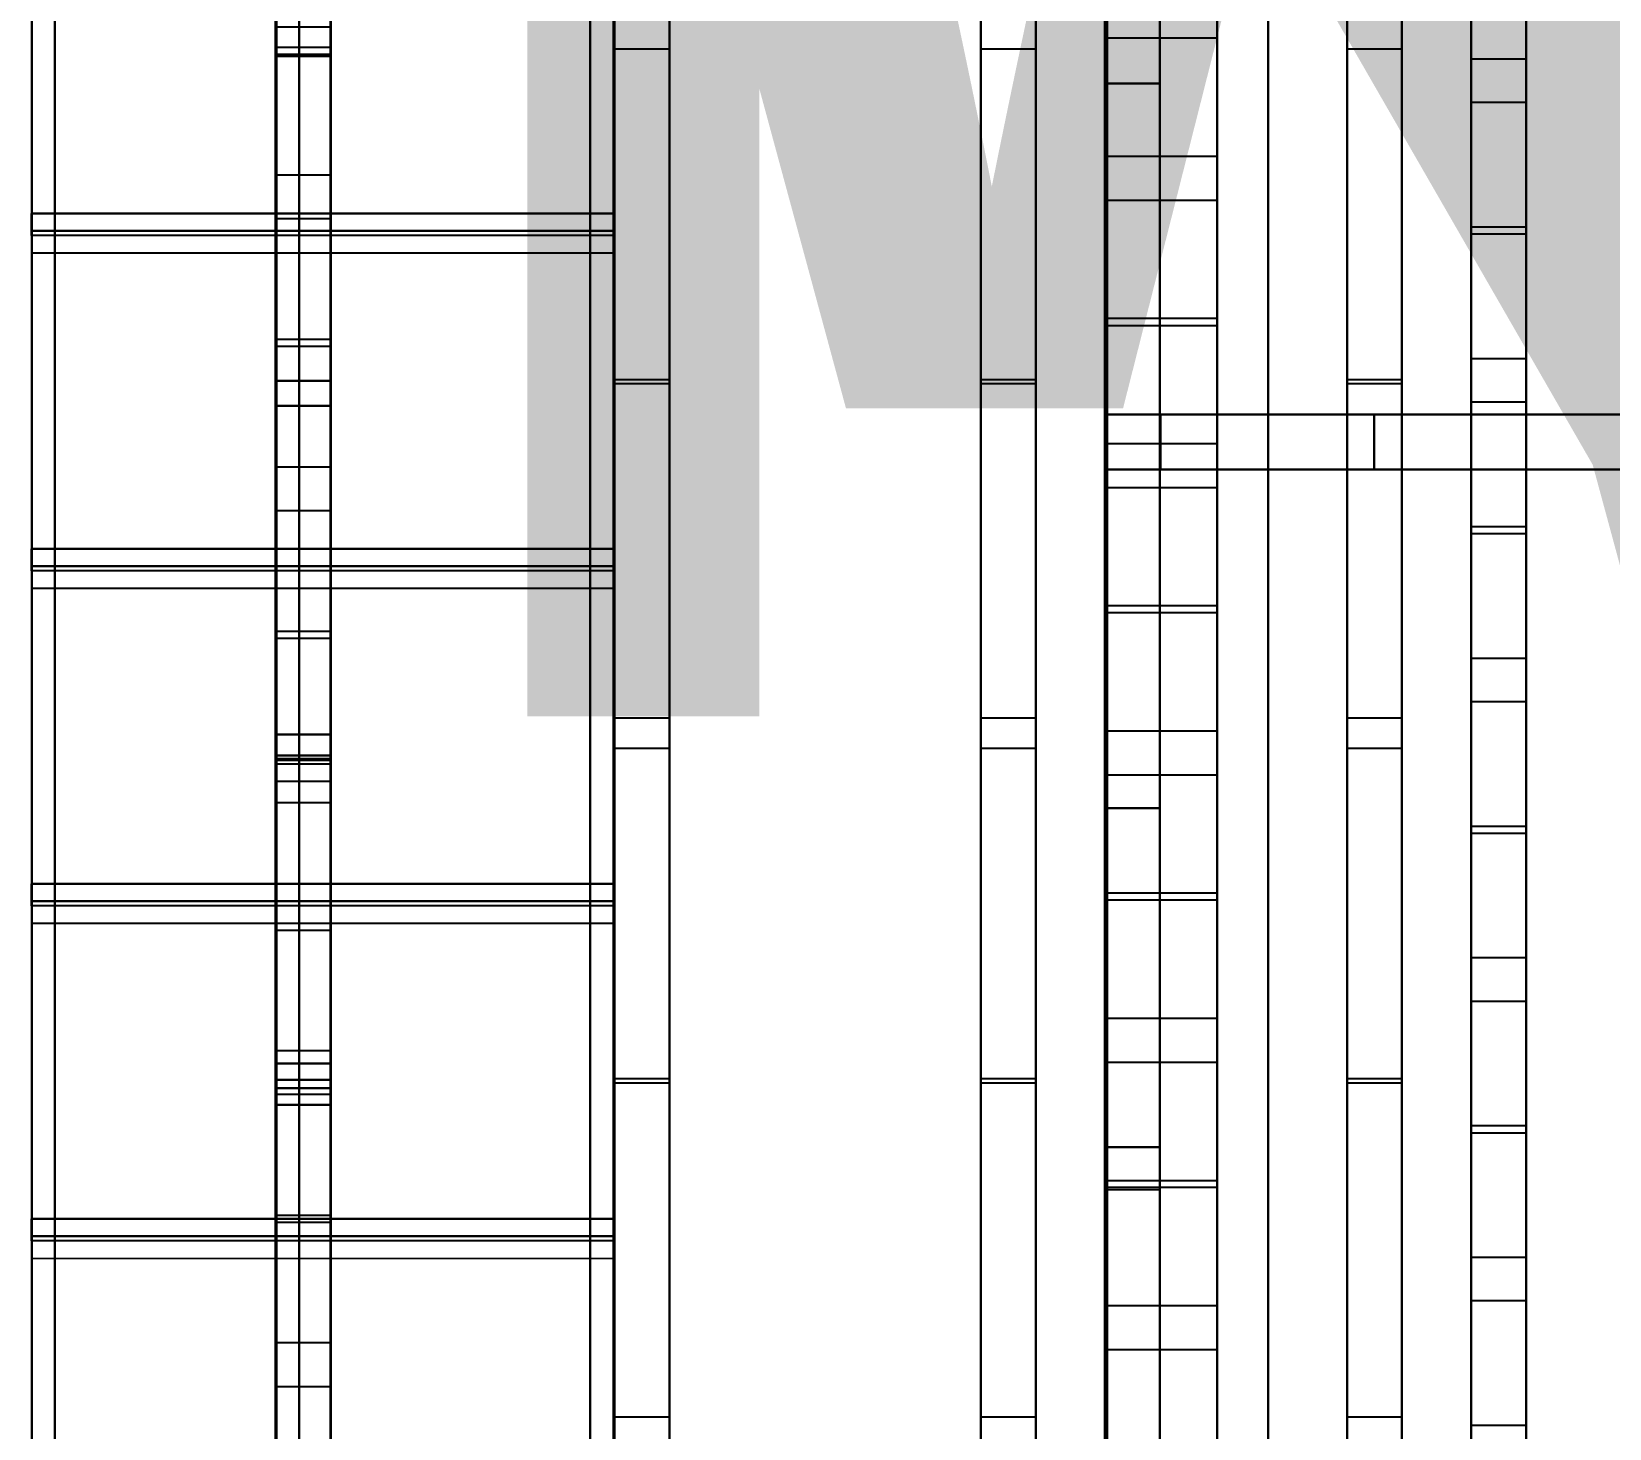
# Model space of a CAD drawing. Header units: inches. Extents: x 72 to 885, y 152 to 729.
# Drawn here: x 71.5 to 173.3, y 269.7 to 359.9 of the extents above; entities that cross this region are included whole.
import ezdxf

# ---------------------------------------------------------------- set-up
doc = ezdxf.new("R2010")
doc.units = ezdxf.units.IN
doc.header["$MEASUREMENT"] = 0
for name, color, linetype in [('FT2', 8, 'CONTINUOUS'), ('n1', 9, 'CONTINUOUS'), ('R2', 4, 'CONTINUOUS'), ('RT2', 7, 'CONTINUOUS'), ('W1', 5, 'CONTINUOUS'), ('W2', 5, 'CONTINUOUS')]:
    doc.layers.add(name, color=color, linetype=linetype)

msp = doc.modelspace()

# ---------------------------------------------------------------- linework, layer by layer
at = {"layer": 'FT2'}
for points in [[(90.81, 196.89, 119.69), (90.81, 474.28, 119.69), (87.27, 474.28, 119.69), (87.27, 196.89, 119.69)], [(87.27, 196.89, 119.69), (87.27, 474.28, 119.69), (87.27, 474.28, 118.23), (87.27, 196.89, 118.23)], [(87.27, 196.89, 107.87), (87.27, 474.28, 107.87), (90.81, 474.28, 107.87), (90.81, 196.89, 107.87)], [(87.27, 196.89, 107.87), (87.27, 196.89, 109.33), (87.27, 474.28, 109.33), (87.27, 474.28, 107.87)], [(90.81, 196.89, 119.69), (90.81, 196.89, 118.23), (90.81, 474.28, 118.23), (90.81, 474.28, 119.69)], [(90.81, 196.89, 107.87), (90.81, 474.28, 107.87), (90.81, 474.28, 109.33), (90.81, 196.89, 109.33)], [(147.99, 200.47, 119.69), (147.99, 474.28, 119.69), (140.9, 474.28, 119.69), (140.9, 200.47, 119.69)], [(140.9, 200.47, 119.69), (140.9, 474.28, 119.69), (140.9, 474.28, 118.23), (140.9, 200.47, 118.23)], [(140.9, 200.47, 107.87), (140.9, 474.28, 107.87), (147.99, 474.28, 107.87), (147.99, 200.47, 107.87)], [(140.9, 200.47, 107.87), (140.9, 200.47, 109.33), (140.9, 474.28, 109.33), (140.9, 474.28, 107.87)], [(147.99, 200.47, 119.69), (147.99, 200.47, 118.23), (147.99, 474.28, 118.23), (147.99, 474.28, 119.69)], [(147.99, 200.47, 107.87), (147.99, 474.28, 107.87), (147.99, 474.28, 109.33), (147.99, 200.47, 109.33)], [(167.93, 200.43, 119.69), (167.93, 474.28, 119.69), (164.38, 474.28, 119.69), (164.38, 200.43, 119.69)], [(164.38, 200.43, 119.69), (164.38, 474.28, 119.69), (164.38, 474.28, 118.23), (164.38, 200.43, 118.23)], [(164.38, 200.43, 107.87), (164.38, 474.28, 107.87), (167.93, 474.28, 107.87), (167.93, 200.43, 107.87)], [(164.38, 200.43, 107.87), (164.38, 200.43, 109.33), (164.38, 474.28, 109.33), (164.38, 474.28, 107.87)], [(167.93, 200.43, 119.69), (167.93, 200.43, 118.23), (167.93, 474.28, 118.23), (167.93, 474.28, 119.69)], [(167.93, 200.43, 107.87), (167.93, 474.28, 107.87), (167.93, 474.28, 109.33), (167.93, 200.43, 109.33)], [(87.27, 358.85, 108.72), (87.27, 366.61, 119.69), (87.27, 367.8, 118.84), (87.27, 360.04, 107.88)], [(90.81, 358.85, 108.72), (90.81, 360.04, 107.88), (90.81, 367.8, 118.84), (90.81, 366.61, 119.69)], [(90.81, 358.85, 108.72), (90.81, 366.61, 119.69), (87.27, 366.61, 119.69), (87.27, 358.85, 108.72)], [(167.93, 358.09, 119.69), (167.93, 366.11, 108.74), (164.38, 366.11, 108.74), (164.38, 358.09, 119.69)], [(164.38, 358.09, 119.69), (164.38, 366.11, 108.74), (164.38, 364.94, 107.88), (164.38, 356.92, 118.82)], [(167.93, 358.09, 119.69), (167.93, 356.92, 118.82), (167.93, 364.94, 107.88), (167.93, 366.11, 108.74)], [(147.99, 351.82, 119.69), (147.99, 359.42, 108.71), (140.9, 359.42, 108.71), (140.9, 351.82, 119.69)], [(140.9, 351.82, 119.69), (140.9, 359.42, 108.71), (140.9, 358.22, 107.88), (140.9, 350.62, 118.86)], [(147.99, 351.82, 119.69), (147.99, 350.62, 118.86), (147.99, 358.22, 107.88), (147.99, 359.42, 108.71)], [(90.81, 350.62, 119.69), (90.81, 358.38, 108.72), (87.27, 358.38, 108.72), (87.27, 350.62, 119.69)], [(87.27, 350.62, 119.69), (87.27, 358.38, 108.72), (87.27, 357.19, 107.88), (87.27, 349.43, 118.84)], [(90.81, 350.62, 119.69), (90.81, 349.43, 118.84), (90.81, 357.19, 107.88), (90.81, 358.38, 108.72)], [(164.38, 347.26, 108.74), (164.38, 355.28, 119.69), (164.38, 356.45, 118.82), (164.38, 348.43, 107.88)], [(167.93, 347.26, 108.74), (167.93, 348.43, 107.88), (167.93, 356.45, 118.82), (167.93, 355.28, 119.69)], [(167.93, 347.26, 108.74), (167.93, 355.28, 119.69), (164.38, 355.28, 119.69), (164.38, 347.26, 108.74)], [(140.9, 341.36, 108.71), (140.9, 348.96, 119.69), (140.9, 350.16, 118.86), (140.9, 342.55, 107.88)], [(147.99, 341.36, 108.71), (147.99, 342.55, 107.88), (147.99, 350.16, 118.86), (147.99, 348.96, 119.69)], [(87.27, 340.01, 108.72), (87.27, 347.78, 119.69), (87.27, 348.96, 118.84), (87.27, 341.2, 107.88)], [(90.81, 340.01, 108.72), (90.81, 341.2, 107.88), (90.81, 348.96, 118.84), (90.81, 347.78, 119.69)], [(147.99, 341.36, 108.71), (147.99, 348.96, 119.69), (140.9, 348.96, 119.69), (140.9, 341.36, 108.71)], [(90.81, 340.01, 108.72), (90.81, 347.78, 119.69), (87.27, 347.78, 119.69), (87.27, 340.01, 108.72)], [(167.93, 338.76, 119.69), (167.93, 346.78, 108.74), (164.38, 346.78, 108.74), (164.38, 338.76, 119.69)], [(164.38, 338.76, 119.69), (164.38, 346.78, 108.74), (164.38, 345.61, 107.88), (164.38, 337.59, 118.82)], [(167.93, 338.76, 119.69), (167.93, 337.59, 118.82), (167.93, 345.61, 107.88), (167.93, 346.78, 108.74)], [(147.99, 333.28, 119.69), (147.99, 340.88, 108.71), (140.9, 340.88, 108.71), (140.9, 333.28, 119.69)], [(140.9, 333.28, 119.69), (140.9, 340.88, 108.71), (140.9, 339.69, 107.88), (140.9, 332.09, 118.86)], [(147.99, 333.28, 119.69), (147.99, 332.09, 118.86), (147.99, 339.69, 107.88), (147.99, 340.88, 108.71)], [(90.81, 331.78, 119.69), (90.81, 339.54, 108.72), (87.27, 339.54, 108.72), (87.27, 331.78, 119.69)], [(87.27, 331.78, 119.69), (87.27, 339.54, 108.72), (87.27, 338.35, 107.88), (87.27, 330.59, 118.84)], [(90.81, 331.78, 119.69), (90.81, 330.59, 118.84), (90.81, 338.35, 107.88), (90.81, 339.54, 108.72)], [(164.38, 327.93, 108.74), (164.38, 335.95, 119.69), (164.38, 337.12, 118.82), (164.38, 329.1, 107.88)], [(167.93, 327.93, 108.74), (167.93, 329.1, 107.88), (167.93, 337.12, 118.82), (167.93, 335.95, 119.69)], [(167.93, 327.93, 108.74), (167.93, 335.95, 119.69), (164.38, 335.95, 119.69), (164.38, 327.93, 108.74)], [(140.9, 322.82, 108.71), (140.9, 330.42, 119.69), (140.9, 331.62, 118.86), (140.9, 324.02, 107.88)], [(147.99, 322.82, 108.71), (147.99, 324.02, 107.88), (147.99, 331.62, 118.86), (147.99, 330.42, 119.69)], [(87.27, 321.18, 108.72), (87.27, 328.94, 119.69), (87.27, 330.13, 118.84), (87.27, 322.37, 107.88)], [(90.81, 321.18, 108.72), (90.81, 322.37, 107.88), (90.81, 330.13, 118.84), (90.81, 328.94, 119.69)], [(147.99, 322.82, 108.71), (147.99, 330.42, 119.69), (140.9, 330.42, 119.69), (140.9, 322.82, 108.71)], [(90.81, 321.18, 108.72), (90.81, 328.94, 119.69), (87.27, 328.94, 119.69), (87.27, 321.18, 108.72)], [(167.93, 319.43, 119.69), (167.93, 327.45, 108.74), (164.38, 327.45, 108.74), (164.38, 319.43, 119.69)], [(164.38, 319.43, 119.69), (164.38, 327.45, 108.74), (164.38, 326.28, 107.88), (164.38, 318.26, 118.82)], [(167.93, 319.43, 119.69), (167.93, 318.26, 118.82), (167.93, 326.28, 107.88), (167.93, 327.45, 108.74)], [(147.99, 314.75, 119.69), (147.99, 322.35, 108.71), (140.9, 322.35, 108.71), (140.9, 314.75, 119.69)], [(140.9, 314.75, 119.69), (140.9, 322.35, 108.71), (140.9, 321.15, 107.88), (140.9, 313.55, 118.86)], [(147.99, 314.75, 119.69), (147.99, 313.55, 118.86), (147.99, 321.15, 107.88), (147.99, 322.35, 108.71)], [(90.81, 312.95, 119.69), (90.81, 320.7, 108.72), (87.27, 320.7, 108.72), (87.27, 312.95, 119.69)], [(87.27, 312.95, 119.69), (87.27, 320.7, 108.72), (87.27, 319.52, 107.88), (87.27, 311.76, 118.84)], [(90.81, 312.95, 119.69), (90.81, 311.76, 118.84), (90.81, 319.52, 107.88), (90.81, 320.7, 108.72)], [(164.38, 308.6, 108.74), (164.38, 316.62, 119.69), (164.38, 317.79, 118.82), (164.38, 309.77, 107.88)], [(167.93, 308.6, 108.74), (167.93, 309.77, 107.88), (167.93, 317.79, 118.82), (167.93, 316.62, 119.69)], [(167.93, 308.6, 108.74), (167.93, 316.62, 119.69), (164.38, 316.62, 119.69), (164.38, 308.6, 108.74)], [(140.9, 304.28, 108.71), (140.9, 311.89, 119.69), (140.9, 313.08, 118.86), (140.9, 305.48, 107.88)], [(147.99, 304.28, 108.71), (147.99, 305.48, 107.88), (147.99, 313.08, 118.86), (147.99, 311.89, 119.69)], [(147.99, 304.28, 108.71), (147.99, 311.89, 119.69), (140.9, 311.89, 119.69), (140.9, 304.28, 108.71)], [(87.27, 302.34, 108.72), (87.27, 310.1, 119.69), (87.27, 311.29, 118.84), (87.27, 303.53, 107.88)], [(90.81, 302.34, 108.72), (90.81, 303.53, 107.88), (90.81, 311.29, 118.84), (90.81, 310.1, 119.69)], [(90.81, 302.34, 108.72), (90.81, 310.1, 119.69), (87.27, 310.1, 119.69), (87.27, 302.34, 108.72)], [(167.93, 300.11, 119.69), (167.93, 308.12, 108.74), (164.38, 308.12, 108.74), (164.38, 300.11, 119.69)], [(164.38, 300.11, 119.69), (164.38, 308.12, 108.74), (164.38, 306.95, 107.88), (164.38, 298.93, 118.82)], [(167.93, 300.11, 119.69), (167.93, 298.93, 118.82), (167.93, 306.95, 107.88), (167.93, 308.12, 108.74)], [(147.99, 296.21, 119.69), (147.99, 303.81, 108.71), (140.9, 303.81, 108.71), (140.9, 296.21, 119.69)], [(140.9, 296.21, 119.69), (140.9, 303.81, 108.71), (140.9, 302.61, 107.88), (140.9, 295.01, 118.86)], [(147.99, 296.21, 119.69), (147.99, 295.01, 118.86), (147.99, 302.61, 107.88), (147.99, 303.81, 108.71)], [(90.81, 294.11, 119.69), (90.81, 301.87, 108.72), (87.27, 301.87, 108.72), (87.27, 294.11, 119.69)], [(87.27, 294.11, 119.69), (87.27, 301.87, 108.72), (87.27, 300.68, 107.88), (87.27, 292.92, 118.84)], [(90.81, 294.11, 119.69), (90.81, 292.92, 118.84), (90.81, 300.68, 107.88), (90.81, 301.87, 108.72)], [(164.38, 289.27, 108.74), (164.38, 297.29, 119.69), (164.38, 298.46, 118.82), (164.38, 290.44, 107.88)], [(167.93, 289.27, 108.74), (167.93, 290.44, 107.88), (167.93, 298.46, 118.82), (167.93, 297.29, 119.69)], [(167.93, 289.27, 108.74), (167.93, 297.29, 119.69), (164.38, 297.29, 119.69), (164.38, 289.27, 108.74)], [(140.9, 285.74, 108.71), (140.9, 293.35, 119.69), (140.9, 294.54, 118.86), (140.9, 286.94, 107.88)], [(147.99, 285.74, 108.71), (147.99, 286.94, 107.88), (147.99, 294.54, 118.86), (147.99, 293.35, 119.69)], [(147.99, 285.74, 108.71), (147.99, 293.35, 119.69), (140.9, 293.35, 119.69), (140.9, 285.74, 108.71)], [(87.27, 283.5, 108.72), (87.27, 291.27, 119.69), (87.27, 292.46, 118.84), (87.27, 284.69, 107.88)], [(90.81, 283.5, 108.72), (90.81, 284.69, 107.88), (90.81, 292.46, 118.84), (90.81, 291.27, 119.69)], [(90.81, 283.5, 108.72), (90.81, 291.27, 119.69), (87.27, 291.27, 119.69), (87.27, 283.5, 108.72)], [(167.93, 280.78, 119.69), (167.93, 288.79, 108.74), (164.38, 288.79, 108.74), (164.38, 280.78, 119.69)], [(164.38, 280.78, 119.69), (164.38, 288.79, 108.74), (164.38, 287.62, 107.88), (164.38, 279.6, 118.82)], [(167.93, 280.78, 119.69), (167.93, 279.6, 118.82), (167.93, 287.62, 107.88), (167.93, 288.79, 108.74)], [(147.99, 277.67, 119.69), (147.99, 285.27, 108.71), (140.9, 285.27, 108.71), (140.9, 277.67, 119.69)], [(140.9, 277.67, 119.69), (140.9, 285.27, 108.71), (140.9, 284.07, 107.88), (140.9, 276.47, 118.86)], [(147.99, 277.67, 119.69), (147.99, 276.47, 118.86), (147.99, 284.07, 107.88), (147.99, 285.27, 108.71)], [(90.81, 275.27, 119.69), (90.81, 283.03, 108.72), (87.27, 283.03, 108.72), (87.27, 275.27, 119.69)], [(87.27, 275.27, 119.69), (87.27, 283.03, 108.72), (87.27, 281.84, 107.88), (87.27, 274.08, 118.84)], [(90.81, 275.27, 119.69), (90.81, 274.08, 118.84), (90.81, 281.84, 107.88), (90.81, 283.03, 108.72)], [(164.38, 269.94, 108.74), (164.38, 277.96, 119.69), (164.38, 279.13, 118.82), (164.38, 271.11, 107.88)], [(167.93, 269.94, 108.74), (167.93, 271.11, 107.88), (167.93, 279.13, 118.82), (167.93, 277.96, 119.69)], [(167.93, 269.94, 108.74), (167.93, 277.96, 119.69), (164.38, 277.96, 119.69), (164.38, 269.94, 108.74)], [(140.9, 267.21, 108.71), (140.9, 274.81, 119.69), (140.9, 276.01, 118.86), (140.9, 268.4, 107.88)], [(147.99, 267.21, 108.71), (147.99, 268.4, 107.88), (147.99, 276.01, 118.86), (147.99, 274.81, 119.69)], [(147.99, 267.21, 108.71), (147.99, 274.81, 119.69), (140.9, 274.81, 119.69), (140.9, 267.21, 108.71)], [(87.27, 264.67, 108.72), (87.27, 272.43, 119.69), (87.27, 273.62, 118.84), (87.27, 265.86, 107.88)], [(90.81, 264.67, 108.72), (90.81, 265.86, 107.88), (90.81, 273.62, 118.84), (90.81, 272.43, 119.69)], [(90.81, 264.67, 108.72), (90.81, 272.43, 119.69), (87.27, 272.43, 119.69), (87.27, 264.67, 108.72)]]:
    msp.add_3dface(points, dxfattribs=at)
at = {"layer": 'n1'}
for points in [[(87.33, 607.64, -7.87), (562.04, 607.64, -7.87), (562.04, 196.89, -7.87), (87.33, 196.89, -7.87)], [(562.04, 607.64), (87.33, 607.64), (87.33, 196.89), (562.04, 196.89)], [(87.33, 607.58, -7.87), (87.33, 196.89, -7.87), (87.33, 196.89), (87.33, 607.58)], [(498.08, 607.58, -7.87), (498.08, 196.89, -7.87), (87.33, 196.89, -7.87), (87.33, 607.58, -7.87)], [(498.08, 196.89), (498.08, 607.58), (87.33, 607.58), (87.33, 196.89)], [(562.04, 196.83, -7.87), (87.33, 196.83, -7.87), (87.33, 607.58, -7.87), (562.04, 607.58, -7.87)], [(87.33, 196.83), (562.04, 196.83), (562.04, 607.58), (87.33, 607.58)], [(151.29, 196.89, -7.87), (151.29, 607.58, -7.87), (562.04, 607.58, -7.87), (562.04, 196.89, -7.87)], [(151.29, 607.58), (151.29, 196.89), (562.04, 196.89), (562.04, 607.58)]]:
    msp.add_3dface(points, dxfattribs=at)
at = {"layer": 'R2'}
for points in [[(71.55, 477.82, 335.46), (71.55, 153.55, 227.4), (71.55, 152.42, 230.76), (71.55, 476.7, 338.82)], [(73.04, 477.82, 335.46), (73.04, 153.55, 227.4), (71.55, 153.55, 227.4), (71.55, 477.82, 335.46)], [(107.57, 153.55, 227.4), (107.57, 477.82, 335.46), (109.07, 477.82, 335.46), (109.07, 153.55, 227.4)], [(109.07, 153.55, 227.4), (109.07, 477.82, 335.46), (109.07, 476.7, 338.82), (109.07, 152.42, 230.76)], [(73.04, 152.42, 230.76), (73.04, 476.7, 338.82), (71.55, 476.7, 338.82), (71.55, 152.42, 230.76)], [(107.57, 476.7, 338.82), (107.57, 152.42, 230.76), (109.07, 152.42, 230.76), (109.07, 476.7, 338.82)], [(87.29, 369.73, 299.44), (87.29, 348.11, 292.24), (87.29, 346.99, 295.6), (87.29, 368.61, 302.8)], [(88.79, 369.73, 299.44), (88.79, 348.11, 292.24), (87.29, 348.11, 292.24), (87.29, 369.73, 299.44)], [(88.79, 346.99, 295.6), (88.79, 368.61, 302.8), (87.29, 368.61, 302.8), (87.29, 346.99, 295.6)], [(109.07, 348.11, 292.24), (71.54, 348.11, 292.24), (71.54, 346.99, 295.6), (109.07, 346.99, 295.6)], [(109.07, 346.69, 291.76), (71.54, 346.69, 291.76), (71.54, 348.11, 292.24), (109.07, 348.11, 292.24)], [(87.29, 348.11, 292.24), (87.3, 326.49, 285.03), (87.3, 325.37, 288.4), (87.29, 346.99, 295.6)], [(88.79, 348.11, 292.24), (88.79, 326.49, 285.03), (87.3, 326.49, 285.03), (87.29, 348.11, 292.24)], [(71.54, 345.57, 295.13), (109.07, 345.57, 295.13), (109.07, 346.99, 295.6), (71.54, 346.99, 295.6)], [(88.79, 325.37, 288.4), (88.79, 346.99, 295.6), (87.29, 346.99, 295.6), (87.3, 325.37, 288.4)], [(109.07, 326.49, 285.03), (71.54, 326.49, 285.03), (71.54, 325.37, 288.4), (109.07, 325.37, 288.4)], [(109.07, 325.07, 284.56), (71.54, 325.07, 284.56), (71.54, 326.49, 285.03), (109.07, 326.49, 285.03)], [(87.3, 326.49, 285.03), (87.3, 304.87, 277.83), (87.3, 303.75, 281.19), (87.3, 325.37, 288.4)], [(88.79, 326.49, 285.03), (88.79, 304.87, 277.83), (87.3, 304.87, 277.83), (87.3, 326.49, 285.03)], [(71.54, 323.95, 287.92), (109.07, 323.95, 287.92), (109.07, 325.37, 288.4), (71.54, 325.37, 288.4)], [(88.79, 303.75, 281.19), (88.79, 325.37, 288.4), (87.3, 325.37, 288.4), (87.3, 303.75, 281.19)], [(109.07, 304.87, 277.83), (71.54, 304.87, 277.83), (71.54, 303.75, 281.19), (109.07, 303.75, 281.19)], [(109.07, 303.45, 277.36), (71.54, 303.45, 277.36), (71.54, 304.87, 277.83), (109.07, 304.87, 277.83)], [(87.3, 304.87, 277.83), (87.3, 283.25, 270.63), (87.3, 282.13, 273.99), (87.3, 303.75, 281.19)], [(88.79, 304.87, 277.83), (88.79, 283.25, 270.63), (87.3, 283.25, 270.63), (87.3, 304.87, 277.83)], [(71.54, 302.33, 280.72), (109.07, 302.33, 280.72), (109.07, 303.75, 281.19), (71.54, 303.75, 281.19)], [(88.79, 282.13, 273.99), (88.79, 303.75, 281.19), (87.3, 303.75, 281.19), (87.3, 282.13, 273.99)], [(109.07, 283.25, 270.63), (71.54, 283.25, 270.63), (71.54, 282.13, 273.99), (109.07, 282.13, 273.99)], [(109.07, 281.84, 270.15), (71.54, 281.84, 270.15), (71.54, 283.25, 270.63), (109.07, 283.25, 270.63)], [(87.3, 283.25, 270.63), (87.3, 261.64, 263.42), (87.3, 260.52, 266.78), (87.3, 282.13, 273.99)], [(88.79, 283.25, 270.63), (88.79, 261.64, 263.42), (87.3, 261.64, 263.42), (87.3, 283.25, 270.63)], [(71.54, 280.71, 273.51), (109.07, 280.72, 273.51), (109.07, 282.13, 273.99), (71.54, 282.13, 273.99)], [(88.79, 260.52, 266.78), (88.79, 282.13, 273.99), (87.3, 282.13, 273.99), (87.3, 260.52, 266.78)]]:
    msp.add_3dface(points, dxfattribs=at)
at = {"layer": 'RT2'}
for points in [[(109.14, 173.23, 237.52), (109.14, 477.82, 339.02), (109.14, 478.28, 337.64), (109.14, 173.69, 236.14)], [(112.69, 173.23, 237.52), (112.69, 173.69, 236.14), (112.69, 478.28, 337.64), (112.69, 477.82, 339.02)], [(132.76, 173.23, 237.52), (132.76, 477.82, 339.02), (132.76, 478.28, 337.64), (132.76, 173.69, 236.14)], [(136.3, 173.23, 237.52), (136.3, 173.69, 236.14), (136.3, 478.28, 337.64), (136.3, 477.82, 339.02)], [(156.37, 173.23, 237.52), (156.37, 477.82, 339.02), (156.37, 478.28, 337.64), (156.37, 173.69, 236.14)], [(159.91, 173.23, 237.52), (159.91, 173.69, 236.14), (159.91, 478.28, 337.64), (159.91, 477.82, 339.02)], [(112.69, 173.23, 237.52), (112.69, 477.82, 339.02), (109.14, 477.82, 339.02), (109.14, 173.23, 237.52)], [(136.3, 173.23, 237.52), (136.3, 477.82, 339.02), (132.76, 477.82, 339.02), (132.76, 173.23, 237.52)], [(159.91, 173.23, 237.52), (159.91, 477.82, 339.02), (156.37, 477.82, 339.02), (156.37, 173.23, 237.52)], [(109.14, 200.4, 228.35), (109.14, 474.26, 319.61), (112.69, 474.26, 319.61), (112.69, 200.4, 228.35)], [(109.14, 200.4, 228.35), (109.14, 199.93, 229.73), (109.14, 473.8, 320.99), (109.14, 474.26, 319.61)], [(112.69, 200.4, 228.35), (112.69, 474.26, 319.61), (112.69, 473.8, 320.99), (112.69, 199.93, 229.73)], [(132.76, 200.4, 228.35), (132.76, 474.26, 319.61), (136.3, 474.26, 319.61), (136.3, 200.4, 228.35)], [(132.76, 200.4, 228.35), (132.76, 199.93, 229.73), (132.76, 473.8, 320.99), (132.76, 474.26, 319.61)], [(136.3, 200.4, 228.35), (136.3, 474.26, 319.61), (136.3, 473.8, 320.99), (136.3, 199.93, 229.73)], [(156.37, 200.4, 228.35), (156.37, 474.26, 319.61), (159.91, 474.26, 319.61), (159.91, 200.4, 228.35)], [(156.37, 200.4, 228.35), (156.37, 199.93, 229.73), (156.37, 473.8, 320.99), (156.37, 474.26, 319.61)], [(159.91, 200.4, 228.35), (159.91, 474.26, 319.61), (159.91, 473.8, 320.99), (159.91, 199.93, 229.73)], [(109.14, 337.41, 275.34), (109.14, 358.72, 299.35), (109.14, 359.81, 298.38), (109.14, 338.5, 274.37)], [(112.69, 337.41, 275.34), (112.69, 338.5, 274.37), (112.69, 359.81, 298.38), (112.69, 358.72, 299.35)], [(132.76, 337.41, 275.34), (132.76, 358.72, 299.35), (132.76, 359.81, 298.38), (132.76, 338.5, 274.37)], [(136.3, 337.41, 275.34), (136.3, 338.5, 274.37), (136.3, 359.81, 298.38), (136.3, 358.72, 299.35)], [(156.37, 337.41, 275.34), (156.37, 358.72, 299.35), (156.37, 359.81, 298.38), (156.37, 338.5, 274.37)], [(159.91, 337.41, 275.34), (159.91, 338.5, 274.37), (159.91, 359.81, 298.38), (159.91, 358.72, 299.35)], [(112.69, 337.41, 275.34), (112.69, 358.72, 299.35), (109.14, 358.72, 299.35), (109.14, 337.41, 275.34)], [(136.3, 337.41, 275.34), (136.3, 358.72, 299.35), (132.76, 358.72, 299.35), (132.76, 337.41, 275.34)], [(159.91, 337.41, 275.34), (159.91, 358.72, 299.35), (156.37, 358.72, 299.35), (156.37, 337.41, 275.34)], [(112.69, 315.59, 284.96), (112.69, 337.13, 275.04), (109.14, 337.13, 275.04), (109.14, 315.59, 284.96)], [(109.14, 315.59, 284.96), (109.14, 337.13, 275.04), (109.14, 336.52, 273.72), (109.14, 314.98, 283.64)], [(112.69, 315.59, 284.96), (112.69, 314.98, 283.64), (112.69, 336.52, 273.72), (112.69, 337.13, 275.04)], [(136.3, 315.59, 284.96), (136.3, 337.13, 275.04), (132.76, 337.13, 275.04), (132.76, 315.59, 284.96)], [(132.76, 315.59, 284.96), (132.76, 337.13, 275.04), (132.76, 336.52, 273.72), (132.76, 314.98, 283.64)], [(136.3, 315.59, 284.96), (136.3, 314.98, 283.64), (136.3, 336.52, 273.72), (136.3, 337.13, 275.04)], [(159.91, 315.59, 284.96), (159.91, 337.13, 275.04), (156.37, 337.13, 275.04), (156.37, 315.59, 284.96)], [(156.37, 315.59, 284.96), (156.37, 337.13, 275.04), (156.37, 336.52, 273.72), (156.37, 314.98, 283.64)], [(159.91, 315.59, 284.96), (159.91, 314.98, 283.64), (159.91, 336.52, 273.72), (159.91, 337.13, 275.04)], [(109.14, 292.31, 260.31), (109.14, 313.61, 284.32), (109.14, 314.7, 283.35), (109.14, 293.4, 259.34)], [(112.69, 292.31, 260.31), (112.69, 293.4, 259.34), (112.69, 314.7, 283.35), (112.69, 313.61, 284.32)], [(132.76, 292.31, 260.31), (132.76, 313.61, 284.32), (132.76, 314.7, 283.35), (132.76, 293.4, 259.34)], [(136.3, 292.31, 260.31), (136.3, 293.4, 259.34), (136.3, 314.7, 283.35), (136.3, 313.61, 284.32)], [(156.37, 292.31, 260.31), (156.37, 313.61, 284.32), (156.37, 314.7, 283.35), (156.37, 293.4, 259.34)], [(159.91, 292.31, 260.31), (159.91, 293.4, 259.34), (159.91, 314.7, 283.35), (159.91, 313.61, 284.32)], [(112.69, 292.31, 260.31), (112.69, 313.61, 284.32), (109.14, 313.61, 284.32), (109.14, 292.31, 260.31)], [(136.3, 292.31, 260.31), (136.3, 313.61, 284.32), (132.76, 313.61, 284.32), (132.76, 292.31, 260.31)], [(159.91, 292.31, 260.31), (159.91, 313.61, 284.32), (156.37, 313.61, 284.32), (156.37, 292.31, 260.31)], [(112.69, 270.48, 269.93), (112.69, 292.02, 260.01), (109.14, 292.02, 260.01), (109.14, 270.48, 269.93)], [(109.14, 270.48, 269.93), (109.14, 292.02, 260.01), (109.14, 291.41, 258.69), (109.14, 269.87, 268.61)], [(112.69, 270.48, 269.93), (112.69, 269.87, 268.61), (112.69, 291.41, 258.69), (112.69, 292.02, 260.01)], [(136.3, 270.48, 269.93), (136.3, 292.02, 260.01), (132.76, 292.02, 260.01), (132.76, 270.48, 269.93)], [(132.76, 270.48, 269.93), (132.76, 292.02, 260.01), (132.76, 291.41, 258.69), (132.76, 269.87, 268.61)], [(136.3, 270.48, 269.93), (136.3, 269.87, 268.61), (136.3, 291.41, 258.69), (136.3, 292.02, 260.01)], [(159.91, 270.48, 269.93), (159.91, 292.02, 260.01), (156.37, 292.02, 260.01), (156.37, 270.48, 269.93)], [(156.37, 270.48, 269.93), (156.37, 292.02, 260.01), (156.37, 291.41, 258.69), (156.37, 269.87, 268.61)], [(159.91, 270.48, 269.93), (159.91, 269.87, 268.61), (159.91, 291.41, 258.69), (159.91, 292.02, 260.01)]]:
    msp.add_3dface(points, dxfattribs=at)
at = {"layer": 'W1'}
for points in [[(90.84, 474.24), (90.84, 196.87), (87.29, 196.87), (87.29, 474.24)], [(87.29, 196.87, 1.5), (87.29, 474.24, 1.5), (87.29, 474.24), (87.29, 196.87)], [(90.84, 196.87, 107.87), (90.84, 474.24, 107.87), (87.29, 474.24, 107.87), (87.29, 196.87, 107.87)], [(87.29, 474.24, 106.38), (87.29, 196.87, 106.38), (87.29, 196.87, 107.87), (87.29, 474.24, 107.87)], [(90.84, 474.24, 1.5), (90.84, 196.87, 1.5), (90.84, 196.87), (90.84, 474.24)], [(90.84, 196.87, 106.38), (90.84, 474.24, 106.38), (90.84, 474.24, 107.87), (90.84, 196.87, 107.87)], [(90.84, 358.26, 53.94), (90.84, 380.81, 53.94), (87.29, 380.81, 53.94), (87.29, 358.26, 53.94)], [(87.29, 380.81, 52.44), (87.29, 358.26, 52.44), (87.29, 358.26, 53.94), (87.29, 380.81, 53.94)], [(90.84, 358.26, 52.44), (90.84, 380.81, 52.44), (90.84, 380.81, 53.94), (90.84, 358.26, 53.94)], [(90.84, 358.26, 107.87), (90.84, 358.26), (87.29, 358.26), (87.29, 358.26, 107.87)], [(87.29, 356.77), (87.29, 356.77, 107.87), (87.29, 358.26, 107.87), (87.29, 358.26)], [(90.84, 335.71, 53.94), (90.84, 358.26, 53.94), (87.29, 358.26, 53.94), (87.29, 335.71, 53.94)], [(87.29, 358.26, 52.44), (87.29, 335.71, 52.44), (87.29, 335.71, 53.94), (87.29, 358.26, 53.94)], [(90.84, 356.77, 107.87), (90.84, 356.77), (90.84, 358.26), (90.84, 358.26, 107.87)], [(90.84, 335.71, 52.44), (90.84, 358.26, 52.44), (90.84, 358.26, 53.94), (90.84, 335.71, 53.94)], [(90.84, 335.71, 107.87), (90.84, 335.71), (87.29, 335.71), (87.29, 335.71, 107.87)], [(87.29, 334.21), (87.29, 334.21, 107.87), (87.29, 335.71, 107.87), (87.29, 335.71)], [(90.84, 313.16, 53.94), (90.84, 335.71, 53.94), (87.29, 335.71, 53.94), (87.29, 313.16, 53.94)], [(87.29, 335.71, 52.44), (87.29, 313.16, 52.44), (87.29, 313.16, 53.94), (87.29, 335.71, 53.94)], [(90.84, 334.21, 107.87), (90.84, 334.21), (90.84, 335.71), (90.84, 335.71, 107.87)], [(90.84, 313.16, 52.44), (90.84, 335.71, 52.44), (90.84, 335.71, 53.94), (90.84, 313.16, 53.94)], [(90.84, 313.16, 107.87), (90.84, 313.16), (87.29, 313.16), (87.29, 313.16, 107.87)], [(87.29, 311.66), (87.29, 311.66, 107.87), (87.29, 313.16, 107.87), (87.29, 313.16)], [(90.84, 290.61, 53.94), (90.84, 313.16, 53.94), (87.29, 313.16, 53.94), (87.29, 290.61, 53.94)], [(87.29, 313.16, 52.44), (87.29, 290.61, 52.44), (87.29, 290.61, 53.94), (87.29, 313.16, 53.94)], [(90.84, 292.22, 107.87), (90.84, 313.16, 54.48), (87.29, 313.16, 54.48), (87.29, 292.22, 107.87)], [(87.29, 311.76, 53.93), (87.29, 290.83, 107.33), (87.29, 292.22, 107.87), (87.29, 313.16, 54.48)], [(90.84, 311.66, 107.87), (90.84, 311.66), (90.84, 313.16), (90.84, 313.16, 107.87)], [(90.84, 290.61, 52.44), (90.84, 313.16, 52.44), (90.84, 313.16, 53.94), (90.84, 290.61, 53.94)], [(90.84, 290.83, 107.33), (90.84, 311.76, 53.93), (90.84, 313.16, 54.48), (90.84, 292.22, 107.87)], [(90.84, 311.5, 53.94), (90.84, 292.22), (87.29, 292.22), (87.29, 311.5, 53.94)], [(87.29, 290.81, 0.5), (87.29, 310.1, 54.44), (87.29, 311.5, 53.94), (87.29, 292.22)], [(90.84, 310.1, 54.44), (90.84, 290.81, 0.5), (90.84, 292.22), (90.84, 311.5, 53.94)], [(90.84, 290.61, 107.87), (90.84, 290.61), (87.29, 290.61), (87.29, 290.61, 107.87)], [(87.29, 289.11), (87.29, 289.11, 107.87), (87.29, 290.61, 107.87), (87.29, 290.61)], [(90.84, 268.05, 53.94), (90.84, 290.61, 53.94), (87.29, 290.61, 53.94), (87.29, 268.05, 53.94)], [(87.29, 290.61, 52.44), (87.29, 268.05, 52.44), (87.29, 268.05, 53.94), (87.29, 290.61, 53.94)], [(90.84, 289.11, 107.87), (90.84, 289.11), (90.84, 290.61), (90.84, 290.61, 107.87)], [(90.84, 268.05, 52.44), (90.84, 290.61, 52.44), (90.84, 290.61, 53.94), (90.84, 268.05, 53.94)]]:
    msp.add_3dface(points, dxfattribs=at)
at = {"layer": 'W2'}
for points in [[(87.29, 474.71, 332.85), (87.29, 197.31, 240.41), (87.29, 196.83, 241.83), (87.29, 474.24, 334.27)], [(90.84, 474.24, 120.47), (90.84, 196.83, 120.47), (87.29, 196.83, 120.47), (87.29, 474.24, 120.47)], [(87.29, 196.83, 121.97), (87.29, 474.24, 121.97), (87.29, 474.24, 120.47), (87.29, 196.83, 120.47)], [(90.84, 196.83, 241.83), (90.84, 474.24, 334.27), (87.29, 474.24, 334.27), (87.29, 196.83, 241.83)], [(90.84, 197.31, 240.41), (90.84, 474.71, 332.85), (90.84, 474.24, 334.27), (90.84, 196.83, 241.83)], [(90.84, 474.24, 121.97), (90.84, 196.83, 121.97), (90.84, 196.83, 120.47), (90.84, 474.24, 120.47)], [(140.76, 424.57, 299.64), (140.76, 200.91, 226.97), (140.76, 200.45, 228.39), (140.76, 424.11, 301.06)], [(144.31, 200.91, 226.97), (144.31, 424.57, 299.64), (144.31, 424.11, 301.06), (144.31, 200.45, 228.39)], [(144.31, 424.11, 120.47), (144.31, 200.45, 120.47), (140.76, 200.45, 120.47), (140.76, 424.11, 120.47)], [(140.76, 200.45, 121.97), (140.76, 424.11, 121.97), (140.76, 424.11, 120.47), (140.76, 200.45, 120.47)], [(144.31, 200.45, 228.39), (144.31, 424.11, 301.06), (140.76, 424.11, 301.06), (140.76, 200.45, 228.39)], [(144.31, 424.11, 121.97), (144.31, 200.45, 121.97), (144.31, 200.45, 120.47), (144.31, 424.11, 120.47)], [(144.31, 356.51, 165.62), (144.31, 377.86, 165.62), (140.76, 377.86, 165.62), (140.76, 356.51, 165.62)], [(140.76, 377.86, 164.12), (140.76, 356.51, 164.12), (140.76, 356.51, 165.62), (140.76, 377.86, 165.62)], [(144.31, 356.51, 210.77), (144.31, 377.86, 210.77), (140.76, 377.86, 210.77), (140.76, 356.51, 210.77)], [(140.76, 377.86, 209.27), (140.76, 356.51, 209.27), (140.76, 356.51, 210.77), (140.76, 377.86, 210.77)], [(144.31, 356.51, 255.91), (144.31, 377.86, 255.91), (140.76, 377.86, 255.91), (140.76, 356.51, 255.91)], [(140.76, 377.86, 254.42), (140.76, 356.51, 254.42), (140.76, 356.51, 255.91), (140.76, 377.86, 255.91)], [(144.31, 356.51, 164.12), (144.31, 377.86, 164.12), (144.31, 377.86, 165.62), (144.31, 356.51, 165.62)], [(144.31, 356.51, 209.27), (144.31, 377.86, 209.27), (144.31, 377.86, 210.77), (144.31, 356.51, 210.77)], [(144.31, 356.51, 254.42), (144.31, 377.86, 254.42), (144.31, 377.86, 255.91), (144.31, 356.51, 255.91)], [(87.29, 358.64, 120.47), (87.29, 358.64, 296.25), (87.29, 360.14, 296.25), (87.29, 360.14, 120.47)], [(90.84, 337.32, 173.92), (90.84, 360.14, 173.92), (87.29, 360.14, 173.92), (87.29, 337.32, 173.92)], [(87.29, 360.14, 172.43), (87.29, 337.32, 172.43), (87.29, 337.32, 173.92), (87.29, 360.14, 173.92)], [(90.84, 337.32, 227.37), (90.84, 360.14, 227.37), (87.29, 360.14, 227.37), (87.29, 337.32, 227.37)], [(87.29, 360.14, 225.87), (87.29, 337.32, 225.87), (87.29, 337.32, 227.37), (87.29, 360.14, 227.37)], [(90.84, 337.32, 280.82), (90.84, 360.14, 280.82), (87.29, 360.14, 280.82), (87.29, 337.32, 280.82)], [(87.29, 360.14, 279.32), (87.29, 337.32, 279.32), (87.29, 337.32, 280.82), (87.29, 360.14, 280.82)], [(90.84, 358.64, 296.25), (90.84, 358.64, 120.47), (90.84, 360.14, 120.47), (90.84, 360.14, 296.25)], [(90.84, 337.32, 172.43), (90.84, 360.14, 172.43), (90.84, 360.14, 173.92), (90.84, 337.32, 173.92)], [(90.84, 337.32, 225.87), (90.84, 360.14, 225.87), (90.84, 360.14, 227.37), (90.84, 337.32, 227.37)], [(90.84, 337.32, 279.32), (90.84, 360.14, 279.32), (90.84, 360.14, 280.82), (90.84, 337.32, 280.82)], [(144.31, 356.51, 279.1), (144.31, 356.51, 120.47), (140.76, 356.51, 120.47), (140.76, 356.51, 279.1)], [(140.76, 355.01, 120.47), (140.76, 355.01, 279.1), (140.76, 356.51, 279.1), (140.76, 356.51, 120.47)], [(144.31, 335.15, 165.62), (144.31, 356.51, 165.62), (140.76, 356.51, 165.62), (140.76, 335.15, 165.62)], [(140.76, 356.51, 164.12), (140.76, 335.15, 164.12), (140.76, 335.15, 165.62), (140.76, 356.51, 165.62)], [(144.31, 335.15, 210.77), (144.31, 356.51, 210.77), (140.76, 356.51, 210.77), (140.76, 335.15, 210.77)], [(140.76, 356.51, 209.27), (140.76, 335.15, 209.27), (140.76, 335.15, 210.77), (140.76, 356.51, 210.77)], [(144.31, 335.15, 255.91), (144.31, 356.51, 255.91), (140.76, 356.51, 255.91), (140.76, 335.15, 255.91)], [(140.76, 356.51, 254.42), (140.76, 335.15, 254.42), (140.76, 335.15, 255.91), (140.76, 356.51, 255.91)], [(144.31, 355.01, 279.1), (144.31, 355.01, 120.47), (144.31, 356.51, 120.47), (144.31, 356.51, 279.1)], [(144.31, 335.15, 164.12), (144.31, 356.51, 164.12), (144.31, 356.51, 165.62), (144.31, 335.15, 165.62)], [(144.31, 335.15, 209.27), (144.31, 356.51, 209.27), (144.31, 356.51, 210.77), (144.31, 335.15, 210.77)], [(144.31, 335.15, 254.42), (144.31, 356.51, 254.42), (144.31, 356.51, 255.91), (144.31, 335.15, 255.91)], [(90.84, 337.32, 288.64), (90.84, 337.32, 120.47), (87.29, 337.32, 120.47), (87.29, 337.32, 288.64)], [(87.29, 335.82, 120.47), (87.29, 335.82, 288.64), (87.29, 337.32, 288.64), (87.29, 337.32, 120.47)], [(90.84, 314.5, 173.92), (90.84, 337.32, 173.92), (87.29, 337.32, 173.92), (87.29, 314.5, 173.92)], [(87.29, 337.32, 172.43), (87.29, 314.5, 172.43), (87.29, 314.5, 173.92), (87.29, 337.32, 173.92)], [(90.84, 314.5, 227.37), (90.84, 337.32, 227.37), (87.29, 337.32, 227.37), (87.29, 314.5, 227.37)], [(87.29, 337.32, 225.87), (87.29, 314.5, 225.87), (87.29, 314.5, 227.37), (87.29, 337.32, 227.37)], [(90.84, 314.5, 280.82), (90.84, 337.32, 280.82), (87.29, 337.32, 280.82), (87.29, 314.5, 280.82)], [(87.29, 337.32, 279.32), (87.29, 314.5, 279.32), (87.29, 314.5, 280.82), (87.29, 337.32, 280.82)], [(90.84, 335.82, 288.64), (90.84, 335.82, 120.47), (90.84, 337.32, 120.47), (90.84, 337.32, 288.64)], [(90.84, 314.5, 172.43), (90.84, 337.32, 172.43), (90.84, 337.32, 173.92), (90.84, 314.5, 173.92)], [(90.84, 314.5, 225.87), (90.84, 337.32, 225.87), (90.84, 337.32, 227.37), (90.84, 314.5, 227.37)], [(90.84, 314.5, 279.32), (90.84, 337.32, 279.32), (90.84, 337.32, 280.82), (90.84, 314.5, 280.82)], [(140.76, 336.65, 272.16), (140.76, 336.65, 120.47), (140.76, 335.15, 120.47), (140.76, 335.15, 272.16)], [(144.31, 336.65, 120.47), (144.31, 336.65, 272.16), (144.31, 335.15, 272.16), (144.31, 335.15, 120.47)], [(144.31, 335.15, 120.47), (144.31, 335.15, 272.16), (140.76, 335.15, 272.16), (140.76, 335.15, 120.47)], [(144.31, 331.61, 165.62), (144.31, 335.15, 165.62), (140.76, 335.15, 165.62), (140.76, 331.61, 165.62)], [(140.76, 335.15, 164.12), (140.76, 331.61, 164.12), (140.76, 331.61, 165.62), (140.76, 335.15, 165.62)], [(144.31, 331.61, 210.77), (144.31, 335.15, 210.77), (140.76, 335.15, 210.77), (140.76, 331.61, 210.77)], [(140.76, 335.15, 209.27), (140.76, 331.61, 209.27), (140.76, 331.61, 210.77), (140.76, 335.15, 210.77)], [(144.31, 331.61, 255.91), (144.31, 335.15, 255.91), (140.76, 335.15, 255.91), (140.76, 331.61, 255.91)], [(140.76, 335.15, 254.42), (140.76, 331.61, 254.42), (140.76, 331.61, 255.91), (140.76, 335.15, 255.91)], [(144.31, 331.61, 164.12), (144.31, 335.15, 164.12), (144.31, 335.15, 165.62), (144.31, 331.61, 165.62)], [(144.31, 331.61, 209.27), (144.31, 335.15, 209.27), (144.31, 335.15, 210.77), (144.31, 331.61, 210.77)], [(144.31, 331.61, 254.42), (144.31, 335.15, 254.42), (144.31, 335.15, 255.91), (144.31, 331.61, 255.91)], [(144.35, 335.15, 120.47), (211.79, 335.15, 120.47), (211.79, 331.61, 120.47), (144.35, 331.61, 120.47)], [(144.35, 335.15, 121.97), (211.79, 335.15, 121.97), (211.79, 335.15, 120.47), (144.35, 335.15, 120.47)], [(211.79, 335.15, 228.37), (144.35, 335.15, 228.37), (144.35, 331.61, 228.37), (211.79, 331.61, 228.37)], [(211.79, 335.15, 226.87), (144.35, 335.15, 226.87), (144.35, 335.15, 228.37), (211.79, 335.15, 228.37)], [(144.35, 335.15, 228.37), (144.35, 335.15, 120.47), (144.35, 331.61, 120.47), (144.35, 331.61, 228.37)], [(145.84, 335.15, 228.37), (145.84, 335.15, 120.47), (144.35, 335.15, 120.47), (144.35, 335.15, 228.37)], [(158.13, 335.15, 174.41), (144.35, 335.15, 174.41), (144.35, 331.61, 174.41), (158.13, 331.61, 174.41)], [(158.13, 335.15, 172.91), (144.35, 335.15, 172.91), (144.35, 335.15, 174.41), (158.13, 335.15, 174.41)], [(158.13, 335.15, 228.37), (158.13, 335.15, 120.47), (158.13, 331.61, 120.47), (158.13, 331.61, 228.37)], [(159.63, 335.15, 228.37), (159.63, 335.15, 120.47), (158.13, 335.15, 120.47), (158.13, 335.15, 228.37)], [(179.21, 335.15, 174.41), (158.13, 335.15, 174.41), (158.13, 331.61, 174.41), (179.21, 331.61, 174.41)], [(179.21, 335.15, 172.91), (158.13, 335.15, 172.91), (158.13, 335.15, 174.41), (179.21, 335.15, 174.41)], [(144.31, 331.61, 271.01), (144.31, 331.61, 120.47), (140.76, 331.61, 120.47), (140.76, 331.61, 271.01)], [(140.76, 330.11, 120.47), (140.76, 330.11, 271.01), (140.76, 331.61, 271.01), (140.76, 331.61, 120.47)], [(144.31, 309.75, 165.62), (144.31, 331.61, 165.62), (140.76, 331.61, 165.62), (140.76, 309.75, 165.62)], [(140.76, 331.61, 164.12), (140.76, 309.75, 164.12), (140.76, 309.75, 165.62), (140.76, 331.61, 165.62)], [(144.31, 309.75, 210.77), (144.31, 331.61, 210.77), (140.76, 331.61, 210.77), (140.76, 309.75, 210.77)], [(140.76, 331.61, 209.27), (140.76, 309.75, 209.27), (140.76, 309.75, 210.77), (140.76, 331.61, 210.77)], [(144.31, 309.75, 255.91), (144.31, 331.61, 255.91), (140.76, 331.61, 255.91), (140.76, 309.75, 255.91)], [(140.76, 331.61, 254.42), (140.76, 309.75, 254.42), (140.76, 309.75, 255.91), (140.76, 331.61, 255.91)], [(144.31, 330.11, 271.01), (144.31, 330.11, 120.47), (144.31, 331.61, 120.47), (144.31, 331.61, 271.01)], [(144.31, 309.75, 164.12), (144.31, 331.61, 164.12), (144.31, 331.61, 165.62), (144.31, 309.75, 165.62)], [(144.31, 309.75, 209.27), (144.31, 331.61, 209.27), (144.31, 331.61, 210.77), (144.31, 309.75, 210.77)], [(144.31, 309.75, 254.42), (144.31, 331.61, 254.42), (144.31, 331.61, 255.91), (144.31, 309.75, 255.91)], [(211.79, 331.61, 121.97), (144.35, 331.61, 121.97), (144.35, 331.61, 120.47), (211.79, 331.61, 120.47)], [(144.35, 331.61, 226.87), (211.79, 331.61, 226.87), (211.79, 331.61, 228.37), (144.35, 331.61, 228.37)], [(145.84, 331.61, 120.47), (145.84, 331.61, 228.37), (144.35, 331.61, 228.37), (144.35, 331.61, 120.47)], [(144.35, 331.61, 172.91), (158.13, 331.61, 172.91), (158.13, 331.61, 174.41), (144.35, 331.61, 174.41)], [(159.63, 331.61, 120.47), (159.63, 331.61, 228.37), (158.13, 331.61, 228.37), (158.13, 331.61, 120.47)], [(158.13, 331.61, 172.91), (179.21, 331.61, 172.91), (179.21, 331.61, 174.41), (158.13, 331.61, 174.41)], [(90.84, 314.5, 281.04), (90.84, 314.5, 120.47), (87.29, 314.5, 120.47), (87.29, 314.5, 281.04)], [(87.29, 313, 120.47), (87.29, 313, 281.04), (87.29, 314.5, 281.04), (87.29, 314.5, 120.47)], [(90.84, 291.68, 173.92), (90.84, 314.5, 173.92), (87.29, 314.5, 173.92), (87.29, 291.68, 173.92)], [(87.29, 314.5, 172.43), (87.29, 291.68, 172.43), (87.29, 291.68, 173.92), (87.29, 314.5, 173.92)], [(90.84, 291.68, 227.37), (90.84, 314.5, 227.37), (87.29, 314.5, 227.37), (87.29, 291.68, 227.37)], [(87.29, 314.5, 225.87), (87.29, 291.68, 225.87), (87.29, 291.68, 227.37), (87.29, 314.5, 227.37)], [(90.84, 314.5, 227.45), (90.84, 291.68, 227.45), (87.29, 291.68, 227.45), (87.29, 314.5, 227.45)], [(87.29, 291.68, 228.94), (87.29, 314.5, 228.94), (87.29, 314.5, 227.45), (87.29, 291.68, 227.45)], [(90.84, 293.29, 227.37), (90.84, 314.5, 174.47), (87.29, 314.5, 174.47), (87.29, 293.29, 227.37)], [(87.29, 313.11, 173.92), (87.29, 291.9, 226.81), (87.29, 293.29, 227.37), (87.29, 314.5, 174.47)], [(90.84, 313, 281.04), (90.84, 313, 120.47), (90.84, 314.5, 120.47), (90.84, 314.5, 281.04)], [(90.84, 291.68, 172.43), (90.84, 314.5, 172.43), (90.84, 314.5, 173.92), (90.84, 291.68, 173.92)], [(90.84, 291.68, 225.87), (90.84, 314.5, 225.87), (90.84, 314.5, 227.37), (90.84, 291.68, 227.37)], [(90.84, 314.5, 228.94), (90.84, 291.68, 228.94), (90.84, 291.68, 227.45), (90.84, 314.5, 227.45)], [(90.84, 291.9, 226.81), (90.84, 313.11, 173.92), (90.84, 314.5, 174.47), (90.84, 293.29, 227.37)], [(90.84, 312.84, 173.92), (90.84, 293.29, 120.47), (87.29, 293.29, 120.47), (87.29, 312.84, 173.92)], [(87.29, 291.88, 120.99), (87.29, 311.44, 174.44), (87.29, 312.84, 173.92), (87.29, 293.29, 120.47)], [(90.84, 312.61, 280.41), (90.84, 293.29, 227.45), (87.29, 293.29, 227.45), (87.29, 312.61, 280.41)], [(87.29, 291.88, 227.96), (87.29, 311.21, 280.92), (87.29, 312.61, 280.41), (87.29, 293.29, 227.45)], [(90.84, 311.44, 174.44), (90.84, 291.88, 120.99), (90.84, 293.29, 120.47), (90.84, 312.84, 173.92)], [(90.84, 311.21, 280.92), (90.84, 291.88, 227.96), (90.84, 293.29, 227.45), (90.84, 312.61, 280.41)], [(144.31, 309.75, 263.9), (144.31, 309.75, 120.47), (140.76, 309.75, 120.47), (140.76, 309.75, 263.9)], [(140.76, 308.25, 120.47), (140.76, 308.25, 263.9), (140.76, 309.75, 263.9), (140.76, 309.75, 120.47)], [(144.31, 287.89, 165.62), (144.31, 309.75, 165.62), (140.76, 309.75, 165.62), (140.76, 287.89, 165.62)], [(140.76, 309.75, 164.12), (140.76, 287.89, 164.12), (140.76, 287.89, 165.62), (140.76, 309.75, 165.62)], [(144.31, 287.89, 210.77), (144.31, 309.75, 210.77), (140.76, 309.75, 210.77), (140.76, 287.89, 210.77)], [(140.76, 309.75, 209.27), (140.76, 287.89, 209.27), (140.76, 287.89, 210.77), (140.76, 309.75, 210.77)], [(144.31, 287.89, 255.91), (144.31, 309.75, 255.91), (140.76, 309.75, 255.91), (140.76, 287.89, 255.91)], [(140.76, 309.75, 254.42), (140.76, 287.89, 254.42), (140.76, 287.89, 255.91), (140.76, 309.75, 255.91)], [(144.31, 308.25, 263.9), (144.31, 308.25, 120.47), (144.31, 309.75, 120.47), (144.31, 309.75, 263.9)], [(144.31, 287.89, 164.12), (144.31, 309.75, 164.12), (144.31, 309.75, 165.62), (144.31, 287.89, 165.62)], [(144.31, 287.89, 209.27), (144.31, 309.75, 209.27), (144.31, 309.75, 210.77), (144.31, 287.89, 210.77)], [(144.31, 287.89, 254.42), (144.31, 309.75, 254.42), (144.31, 309.75, 255.91), (144.31, 287.89, 255.91)], [(90.84, 291.68, 273.43), (90.84, 291.68, 120.47), (87.29, 291.68, 120.47), (87.29, 291.68, 273.43)], [(87.29, 290.18, 120.47), (87.29, 290.18, 273.43), (87.29, 291.68, 273.43), (87.29, 291.68, 120.47)], [(90.84, 268.86, 173.92), (90.84, 291.68, 173.92), (87.29, 291.68, 173.92), (87.29, 268.86, 173.92)], [(87.29, 291.68, 172.43), (87.29, 268.86, 172.43), (87.29, 268.86, 173.92), (87.29, 291.68, 173.92)], [(90.84, 268.86, 227.37), (90.84, 291.68, 227.37), (87.29, 291.68, 227.37), (87.29, 268.86, 227.37)], [(87.29, 291.68, 225.87), (87.29, 268.86, 225.87), (87.29, 268.86, 227.37), (87.29, 291.68, 227.37)], [(90.84, 290.18, 273.43), (90.84, 290.18, 120.47), (90.84, 291.68, 120.47), (90.84, 291.68, 273.43)], [(90.84, 268.86, 172.43), (90.84, 291.68, 172.43), (90.84, 291.68, 173.92), (90.84, 268.86, 173.92)], [(90.84, 268.86, 225.87), (90.84, 291.68, 225.87), (90.84, 291.68, 227.37), (90.84, 268.86, 227.37)], [(144.31, 287.89, 256.8), (144.31, 287.89, 120.47), (140.76, 287.89, 120.47), (140.76, 287.89, 256.8)], [(140.76, 286.39, 120.47), (140.76, 286.39, 256.8), (140.76, 287.89, 256.8), (140.76, 287.89, 120.47)], [(144.31, 266.03, 165.62), (144.31, 287.89, 165.62), (140.76, 287.89, 165.62), (140.76, 266.03, 165.62)], [(140.76, 287.89, 164.12), (140.76, 266.03, 164.12), (140.76, 266.03, 165.62), (140.76, 287.89, 165.62)], [(144.31, 266.03, 210.77), (144.31, 287.89, 210.77), (140.76, 287.89, 210.77), (140.76, 266.03, 210.77)], [(140.76, 287.89, 209.27), (140.76, 266.03, 209.27), (140.76, 266.03, 210.77), (140.76, 287.89, 210.77)], [(144.31, 285.16, 255.91), (144.31, 287.89, 255.91), (140.76, 287.89, 255.91), (140.76, 285.16, 255.91)], [(140.76, 287.89, 254.42), (140.76, 285.16, 254.42), (140.76, 285.16, 255.91), (140.76, 287.89, 255.91)], [(144.31, 286.39, 256.8), (144.31, 286.39, 120.47), (144.31, 287.89, 120.47), (144.31, 287.89, 256.8)], [(144.31, 266.03, 164.12), (144.31, 287.89, 164.12), (144.31, 287.89, 165.62), (144.31, 266.03, 165.62)], [(144.31, 266.03, 209.27), (144.31, 287.89, 209.27), (144.31, 287.89, 210.77), (144.31, 266.03, 210.77)], [(144.31, 285.16, 254.42), (144.31, 287.89, 254.42), (144.31, 287.89, 255.91), (144.31, 285.16, 255.91)]]:
    msp.add_3dface(points, dxfattribs=at)

# ---------------------------------------------------------------- texts
at = {"layer": 'R2t'}
msp.add_text('R3', height=120, dxfattribs=at).set_placement((90.35, 315.68, 339.4))
at = {"layer": 'W1t'}
msp.add_text('W61', height=120, dxfattribs=at).set_placement((90.84, 335.55, 111.81))
at = {"layer": 'W2t'}
for s, p in [('W55', (90.84, 335.54, 338.2)), ('W44', (144.31, 312.28, 306.83))]:
    msp.add_text(s, height=120, dxfattribs=at).set_placement(p)

doc.saveas('drawing.dxf')
